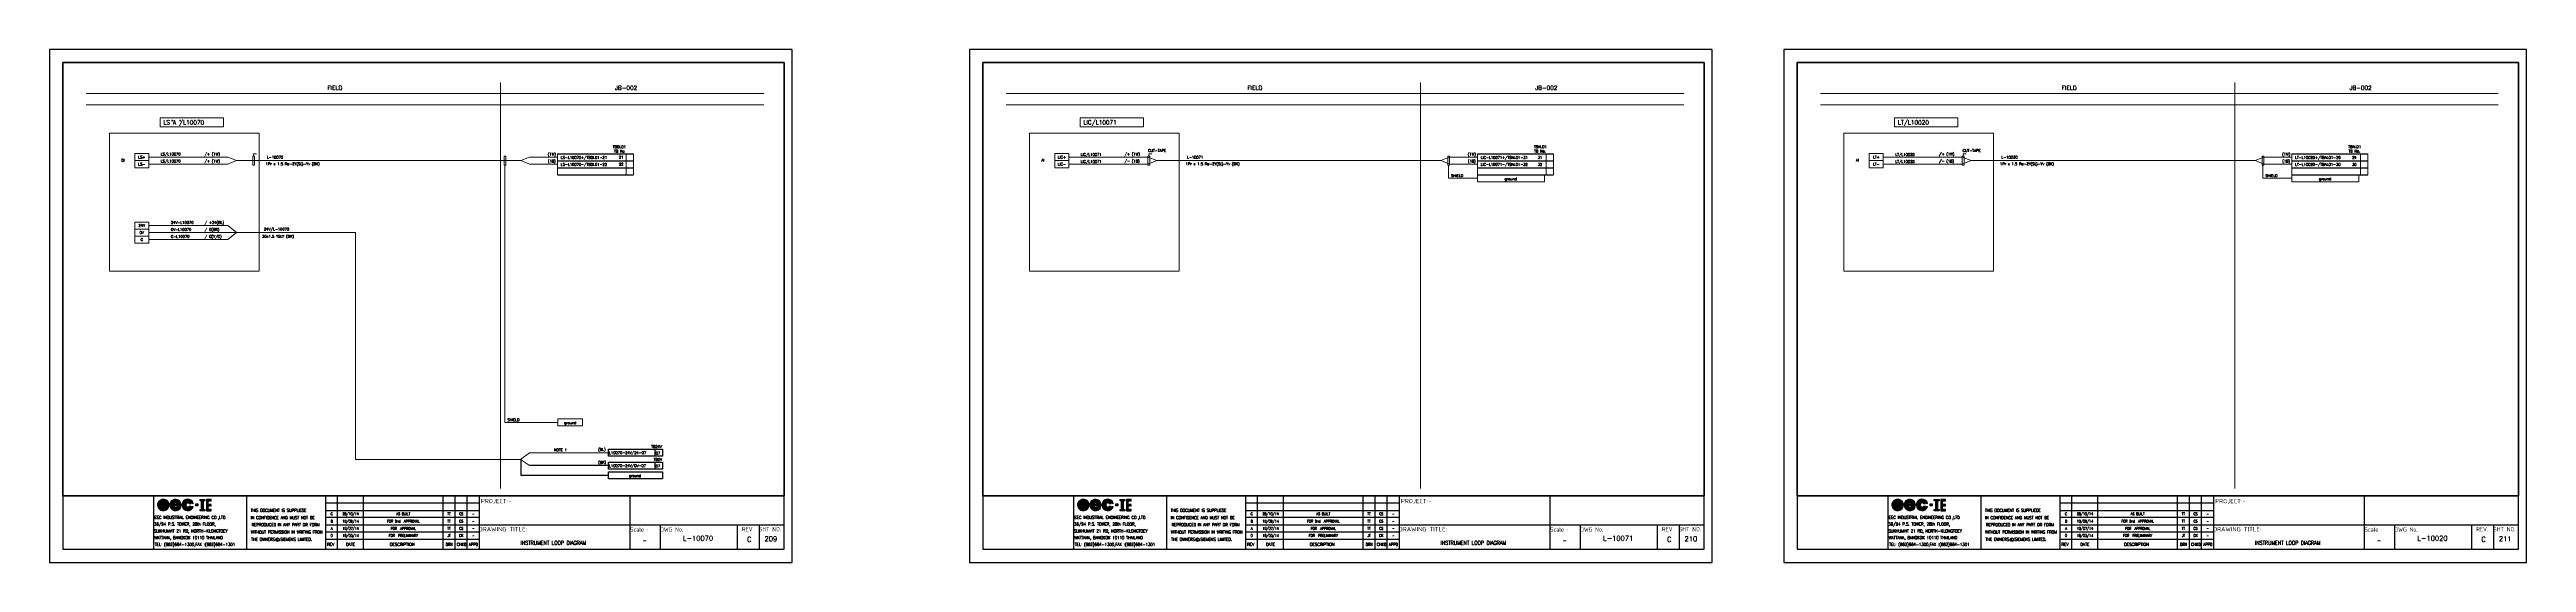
# Model space of a CAD drawing. Header units: millimetres. Extents: x -14942 to 24072, y -50285 to 2207.
# Drawn here: x 5284 to 6695, y -3574 to -3281 of the extents above; entities that cross this region are included whole.
import ezdxf
from ezdxf.enums import TextEntityAlignment as Align

# ---------------------------------------------------------------- set-up
doc = ezdxf.new("R2010")
doc.units = ezdxf.units.MM
doc.header["$MEASUREMENT"] = 0
doc.layers.get('0').update_dxf_attribs({"linetype": 'CONTINUOUS'})
for name, color, linetype in [('52049_PAPER A4$0$Frame_A1', 253, 'CONTINUOUS'), ('BORDER', 3, 'CONTINUOUS'), ('INSTRU', 4, 'CONTINUOUS'), ('INSTRUMENT', 1, 'CONTINUOUS'), ('LINE', 3, 'CONTINUOUS'), ('TEXT', 2, 'CONTINUOUS')]:
    doc.layers.add(name, color=color, linetype=linetype)
doc.styles.add('52049_PAPER A4$0$ISO Proportional', font='isocp.shx')
doc.styles.add('52049_PAPER A4$0$ROMANS', font='isocp.shx')
doc.styles.add('52049_PAPER A4$0$Romans-title', font='romans.shx')
doc.styles.add('ROMANS', font='romans')

# ---------------------------------------------------------------- blocks, each defined once
blk = doc.blocks.new('52049_PAPER A4$0$eec-ie')
at = {"layer": '52049_PAPER A4$0$Frame_A1', "color": 0, "lineweight": -3}
for p, q in [((0, 0), (0.87, 0.87)), ((0, -0.08), (0.3, 0.22)), ((0, -0.16), (0.26, 0.1)), ((0, -0.23), (0.24, 0)), ((0.01, 0.09), (0.78, 0.86)), ((0.04, 0.2), (0.68, 0.83)), ((0.09, 0.32), (0.55, 0.78)), ((0.26, 0.57), (0.3, 0.62)), ((0.34, -0.12), (1, 0.53)), ((0.35, -0.04), (0.92, 0.53)), ((0.35, -0.19), (1.07, 0.52)), ((0.36, 0.05), (0.82, 0.51)), ((0.37, -0.26), (0.66, 0.04)), ((0.39, -0.32), (0.74, 0.04)), ((0.4, 0.17), (0.7, 0.47)), ((0.41, -0.37), (0.82, 0.04)), ((1.69, 0.04), (0.64, 0.04)), ((0.65, 0.57), (0.96, 0.88)), ((0.68, -0.17), (0.9, 0.04)), ((0.76, -0.17), (0.98, 0.04)), ((0.77, 0.62), (1.03, 0.88)), ((0.84, -0.17), (1.05, 0.04)), ((0.87, 0.64), (1.1, 0.87)), ((0.87, 0.25), (1.13, 0.51)), ((0.92, -0.17), (1.13, 0.04)), ((0.95, 0.64), (1.17, 0.86)), ((0.96, 0.26), (1.19, 0.49)), ((1, -0.17), (1.21, 0.04)), ((1.03, 0.64), (1.23, 0.84)), ((1.03, 0.25), (1.24, 0.46)), ((1.07, -0.17), (1.29, 0.04)), ((1.09, 0.24), (1.29, 0.44)), ((1.1, 0.63), (1.29, 0.82)), ((1.15, 0.21), (1.34, 0.4)), ((1.15, -0.17), (1.37, 0.04)), ((1.16, 0.62), (1.35, 0.8)), ((1.19, 0.18), (1.38, 0.37)), ((1.22, 0.6), (1.4, 0.78)), ((1.22, 0.15), (1.54, 0.15)), ((1.23, -0.17), (1.44, 0.04)), ((1.25, 0.15), (1.42, 0.33)), ((1.28, 0.57), (1.45, 0.75)), ((1.31, -0.17), (1.52, 0.04)), ((1.32, 0.15), (1.46, 0.29)), ((1.33, 0.55), (1.5, 0.72)), ((1.38, 0.52), (1.54, 0.69)), ((1.39, -0.17), (1.6, 0.04)), ((1.4, 0.15), (1.49, 0.24)), ((1.42, 0.49), (1.59, 0.65)), ((1.46, 0.45), (1.63, 0.62)), ((1.46, -0.17), (1.68, 0.04)), ((1.48, 0.15), (1.52, 0.19)), ((1.5, 0.41), (1.67, 0.58)), ((1.54, 0.37), (1.71, 0.54)), ((1.54, -0.17), (1.9, 0.18)), ((1.57, 0.33), (1.74, 0.49)), ((1.6, 0.28), (1.77, 0.45)), ((1.62, -0.17), (1.91, 0.12)), ((1.63, 0.23), (1.8, 0.4)), ((1.65, 0.17), (1.83, 0.35)), ((1.67, 0.11), (1.86, 0.3)), ((1.69, 0.05), (1.88, 0.24)), ((1.7, -0.17), (1.93, 0.06)), ((2.09, -0.09), (2.37, 0.19)), ((2.1, -0.01), (2.51, 0.41)), ((2.1, -0.17), (2.34, 0.08)), ((2.11, 0.08), (2.88, 0.86)), ((2.13, 0.18), (2.78, 0.83)), ((2.18, 0.31), (2.65, 0.78)), ((2.31, 0.52), (2.45, 0.65)), ((2.44, -0.05), (3.02, 0.52)), ((2.44, -0.13), (3.1, 0.52)), ((2.45, -0.2), (2.78, 0.13)), ((2.46, 0.04), (2.93, 0.51)), ((2.46, -0.26), (2.76, 0.04)), ((2.48, -0.32), (2.84, 0.04)), ((2.49, 0.15), (2.81, 0.47)), ((2.56, 0.45), (2.97, 0.87)), ((2.72, -0.17), (2.92, 0.04)), ((2.73, 0.04), (3.79, 0.04)), ((2.77, 0.59), (3.06, 0.87)), ((2.79, -0.17), (3, 0.04)), ((2.84, 0.19), (3.17, 0.51)), ((2.87, -0.17), (3.08, 0.04)), ((2.89, 0.63), (3.13, 0.87)), ((2.95, -0.17), (3.15, 0.04)), ((2.98, 0.64), (3.2, 0.86)), ((2.98, 0.26), (3.23, 0.5)), ((3.03, -0.17), (3.23, 0.04)), ((3.06, 0.65), (3.27, 0.85)), ((3.07, 0.26), (3.29, 0.48)), ((3.11, -0.17), (3.31, 0.04)), ((3.14, 0.64), (3.33, 0.83)), ((3.14, 0.25), (3.34, 0.46)), ((3.18, -0.17), (3.39, 0.04)), ((3.2, 0.24), (3.39, 0.43)), ((3.21, 0.63), (3.39, 0.81)), ((3.25, 0.21), (3.44, 0.4)), ((3.26, -0.17), (3.47, 0.04)), ((3.27, 0.62), (3.44, 0.79)), ((3.29, 0.18), (3.48, 0.36)), ((3.62, 0.16), (3.31, 0.16)), ((3.33, 0.6), (3.5, 0.77)), ((3.34, -0.17), (3.54, 0.04)), ((3.36, 0.16), (3.52, 0.32)), ((3.38, 0.57), (3.55, 0.74)), ((3.42, -0.17), (3.62, 0.04)), ((3.43, 0.55), (3.59, 0.71)), ((3.43, 0.16), (3.55, 0.28)), ((3.48, 0.52), (3.64, 0.68)), ((3.5, -0.17), (3.7, 0.04)), ((3.51, 0.16), (3.58, 0.23)), ((3.52, 0.48), (3.68, 0.64)), ((3.57, 0.45), (3.72, 0.61)), ((3.57, -0.17), (3.78, 0.04)), ((3.59, 0.16), (3.61, 0.18)), ((3.6, 0.41), (3.76, 0.57)), ((3.64, 0.37), (3.8, 0.53)), ((3.65, -0.17), (3.99, 0.17)), ((3.67, 0.32), (3.83, 0.48)), ((3.7, 0.27), (3.87, 0.44)), ((3.73, 0.22), (3.9, 0.39)), ((3.73, -0.17), (4, 0.11)), ((3.75, 0.17), (3.92, 0.34)), ((3.77, 0.11), (3.95, 0.28)), ((3.79, 0.05), (3.97, 0.23)), ((3.81, -0.17), (4.02, 0.04)), ((4.18, -0.03), (4.57, 0.36)), ((4.18, -0.11), (4.47, 0.18)), ((4.18, -0.18), (4.43, 0.07)), ((4.19, 0.06), (5, 0.86)), ((4.21, 0.16), (4.9, 0.84)), ((4.25, 0.28), (4.78, 0.8)), ((4.34, 0.45), (4.61, 0.71)), ((4.53, -0.15), (5.2, 0.53)), ((4.53, -0.07), (5.13, 0.53)), ((4.54, 0.02), (5.04, 0.52)), ((4.54, -0.22), (4.86, 0.1)), ((4.57, 0.12), (4.93, 0.49)), ((4.69, 0.48), (5.08, 0.87)), ((4.69, 0.32), (4.73, 0.37)), ((4.88, 0.59), (5.16, 0.88)), ((4.96, 0.2), (5.27, 0.52)), ((4.99, 0.63), (5.24, 0.87)), ((5.08, 0.64), (5.31, 0.86)), ((5.09, 0.25), (5.33, 0.5)), ((5.16, 0.64), (5.37, 0.85)), ((5.17, 0.26), (5.39, 0.48)), ((5.24, 0.64), (5.43, 0.83)), ((5.24, 0.25), (5.44, 0.46)), ((5.3, 0.63), (5.49, 0.82)), ((5.3, 0.23), (5.49, 0.43)), ((5.35, 0.2), (5.54, 0.39)), ((5.37, 0.61), (5.55, 0.79)), ((5.39, 0.17), (5.58, 0.36)), ((5.4, 0.15), (5.72, 0.15)), ((5.42, 0.59), (5.6, 0.77)), ((5.46, 0.15), (5.62, 0.32)), ((5.48, 0.57), (5.65, 0.74)), ((5.53, 0.54), (5.7, 0.71)), ((5.53, 0.15), (5.65, 0.27)), ((5.58, 0.51), (5.74, 0.68)), ((5.61, 0.15), (5.68, 0.23)), ((5.62, 0.47), (5.79, 0.64)), ((5.66, 0.44), (5.83, 0.6)), ((5.69, 0.15), (5.71, 0.18)), ((5.7, 0.4), (5.87, 0.56)), ((5.73, 0.36), (5.9, 0.52)), ((5.77, 0.31), (5.94, 0.48)), ((5.8, 0.26), (5.97, 0.43)), ((5.82, 0.21), (6, 0.38)), ((5.85, 0.15), (6.02, 0.33)), ((6.09, 0.15), (5.85, 0.15)), ((5.92, 0.15), (6.05, 0.28)), ((6, 0.15), (6.07, 0.22)), ((6.08, 0.15), (6.09, 0.16)), ((6.9, 0.04), (6.46, 0.04)), ((6.46, 0.04), (6.46, -0.18)), ((6.46, -0.01), (6.51, 0.04)), ((6.46, -0.09), (6.59, 0.04)), ((6.46, -0.17), (6.66, 0.04)), ((6.52, -0.18), (6.74, 0.04)), ((6.6, -0.18), (6.82, 0.04)), ((6.68, -0.18), (6.9, 0.04)), ((6.9, -0.18), (6.9, 0.04)), ((7.23, 0.68), (7.41, 0.86)), ((7.27, 0.64), (7.49, 0.86)), ((7.35, 0.64), (7.57, 0.86)), ((7.43, 0.64), (7.65, 0.86)), ((7.5, 0.64), (7.72, 0.86)), ((7.51, 0.57), (7.8, 0.86)), ((7.51, 0.49), (7.88, 0.86)), ((7.51, 0.41), (7.96, 0.86)), ((7.51, 0.34), (7.78, 0.61)), ((7.51, 0.26), (7.78, 0.53)), ((7.51, 0.18), (7.78, 0.45)), ((7.51, 0.1), (7.78, 0.38)), ((7.51, 0.02), (7.78, 0.3)), ((7.51, -0.05), (7.78, 0.22)), ((7.51, -0.13), (7.78, 0.14)), ((7.51, -0.21), (7.78, 0.07)), ((7.82, 0.64), (8.04, 0.86)), ((7.89, 0.64), (8.06, 0.81)), ((7.97, 0.64), (8.06, 0.73)), ((8.05, 0.64), (8.06, 0.65)), ((8.33, 0.46), (8.74, 0.86)), ((8.33, 0.54), (8.66, 0.86)), ((8.33, 0.38), (8.82, 0.86)), ((8.33, 0.69), (8.5, 0.86)), ((8.33, 0.62), (8.58, 0.86)), ((8.33, 0.3), (8.61, 0.58)), ((8.33, 0.23), (8.61, 0.5)), ((8.33, 0.15), (8.61, 0.42)), ((8.33, 0.07), (8.61, 0.35)), ((8.33, -0.01), (8.61, 0.27)), ((8.33, -0.09), (8.61, 0.19)), ((8.33, -0.16), (8.61, 0.11)), ((8.33, -0.24), (8.61, 0.03)), ((8.33, -0.4), (8.74, 0.01)), ((8.33, -0.32), (8.66, 0.01)), ((8.33, -0.48), (8.82, 0.01)), ((8.67, 0.64), (8.89, 0.86)), ((8.68, -0.21), (8.9, 0.01)), ((8.75, 0.64), (8.97, 0.86)), ((8.75, -0.21), (8.97, 0.01)), ((8.83, 0.64), (9.05, 0.86)), ((8.83, -0.21), (9.05, 0.01)), ((8.91, 0.64), (9.11, 0.84)), ((8.99, 0.64), (9.11, 0.76)), ((9.06, 0.64), (9.11, 0.69)), ((0.02, -0.3), (0.23, -0.08)), ((0.03, -0.36), (0.23, -0.16)), ((0.05, -0.42), (0.24, -0.23)), ((0.07, -0.47), (0.26, -0.29)), ((0.1, -0.53), (0.27, -0.35)), ((0.12, -0.58), (0.3, -0.4)), ((0.15, -0.63), (0.32, -0.46)), ((0.19, -0.67), (0.35, -0.5)), ((0.22, -0.72), (0.39, -0.55)), ((0.26, -0.76), (0.42, -0.59)), ((0.3, -0.8), (0.46, -0.63)), ((0.34, -0.83), (0.5, -0.67)), ((0.38, -0.87), (0.55, -0.7)), ((0.42, -0.9), (0.59, -0.73)), ((0.44, -0.42), (0.64, -0.22)), ((0.47, -0.47), (0.66, -0.27)), ((0.47, -0.93), (0.65, -0.76)), ((0.5, -0.51), (0.69, -0.32)), ((0.52, -0.96), (0.7, -0.78)), ((0.54, -0.55), (0.73, -0.36)), ((0.58, -0.59), (0.78, -0.39)), ((0.58, -0.98), (0.76, -0.8)), ((0.62, -0.17), (1.94, -0.17)), ((0.63, -0.62), (0.83, -0.42)), ((0.63, -1.01), (0.82, -0.82)), ((0.68, -0.65), (0.89, -0.44)), ((0.69, -1.03), (0.89, -0.83)), ((0.73, -0.67), (0.96, -0.45)), ((0.75, -1.04), (0.96, -0.83)), ((0.79, -0.69), (1.04, -0.44)), ((0.82, -1.05), (1.04, -0.83)), ((0.85, -0.71), (1.19, -0.37)), ((0.89, -1.06), (1.14, -0.81)), ((0.92, -0.72), (1.29, -0.34)), ((0.96, -1.07), (1.25, -0.77)), ((1, -0.72), (1.37, -0.34)), ((1.04, -1.06), (1.76, -0.34)), ((1.09, -0.71), (1.45, -0.34)), ((1.13, -1.05), (1.84, -0.34)), ((1.2, -0.67), (1.53, -0.34)), ((1.54, -0.34), (1.22, -0.34)), ((1.23, -1.03), (1.9, -0.36)), ((1.35, -0.99), (1.86, -0.48)), ((1.53, -0.88), (1.76, -0.66)), ((1.65, -0.38), (1.68, -0.34)), ((1.91, -0.34), (1.66, -0.34)), ((1.78, -0.17), (1.94, -0.01)), ((1.85, -0.17), (1.94, -0.09)), ((1.93, -0.17), (1.94, -0.17)), ((2.1, -0.24), (2.32, -0.02)), ((2.11, -0.3), (2.32, -0.1)), ((2.13, -0.36), (2.32, -0.17)), ((2.15, -0.42), (2.33, -0.24)), ((2.17, -0.48), (2.35, -0.3)), ((2.2, -0.53), (2.37, -0.36)), ((2.22, -0.58), (2.39, -0.42)), ((2.25, -0.63), (2.42, -0.47)), ((2.29, -0.68), (2.45, -0.51)), ((2.32, -0.72), (2.48, -0.56)), ((2.36, -0.76), (2.52, -0.6)), ((2.4, -0.8), (2.56, -0.64)), ((2.44, -0.84), (2.6, -0.68)), ((2.48, -0.87), (2.64, -0.71)), ((2.51, -0.38), (2.71, -0.17)), ((2.53, -0.9), (2.69, -0.74)), ((2.54, -0.43), (2.73, -0.23)), ((2.57, -0.47), (2.76, -0.28)), ((2.58, -0.93), (2.74, -0.77)), ((2.6, -0.51), (2.79, -0.33)), ((2.63, -0.96), (2.8, -0.79)), ((2.64, -0.55), (2.83, -0.37)), ((2.68, -0.98), (2.86, -0.81)), ((2.69, -0.59), (2.87, -0.4)), ((4.02, -0.17), (2.71, -0.17)), ((2.73, -0.62), (2.93, -0.43)), ((2.74, -1.01), (2.92, -0.82)), ((2.78, -0.65), (2.99, -0.44)), ((2.8, -1.02), (2.99, -0.83)), ((2.84, -0.67), (3.06, -0.45)), ((2.86, -1.04), (3.06, -0.84)), ((2.9, -0.69), (3.14, -0.44)), ((2.92, -1.05), (3.14, -0.83)), ((2.96, -0.7), (3.32, -0.35)), ((2.99, -1.06), (3.24, -0.81)), ((3.03, -0.71), (3.39, -0.35)), ((3.07, -1.06), (3.36, -0.77)), ((3.11, -0.71), (3.47, -0.35)), ((3.15, -1.06), (3.86, -0.35)), ((3.2, -0.7), (3.55, -0.35)), ((3.24, -1.04), (3.94, -0.35)), ((3.31, -0.35), (3.62, -0.35)), ((3.32, -0.65), (3.62, -0.36)), ((3.35, -1.02), (3.98, -0.38)), ((3.48, -0.97), (3.93, -0.51)), ((3.74, -0.39), (3.78, -0.35)), ((3.76, -0.35), (3.99, -0.35)), ((3.89, -0.17), (4.02, -0.03)), ((3.96, -0.17), (4.03, -0.11)), ((4.19, -0.25), (4.42, -0.03)), ((4.21, -0.32), (4.41, -0.11)), ((4.22, -0.38), (4.42, -0.18)), ((4.24, -0.44), (4.43, -0.25)), ((4.26, -0.49), (4.45, -0.31)), ((4.29, -0.54), (4.47, -0.37)), ((4.32, -0.59), (4.49, -0.42)), ((4.35, -0.64), (4.52, -0.47)), ((4.38, -0.69), (4.55, -0.52)), ((4.42, -0.73), (4.58, -0.56)), ((4.45, -0.77), (4.62, -0.6)), ((4.49, -0.81), (4.66, -0.64)), ((4.53, -0.84), (4.7, -0.68)), ((4.56, -0.28), (4.8, -0.03)), ((4.58, -0.33), (4.8, -0.11)), ((4.58, -0.88), (4.75, -0.71)), ((4.6, -0.39), (4.81, -0.18)), ((4.62, -0.91), (4.8, -0.74)), ((4.63, -0.44), (4.83, -0.24)), ((4.66, -0.48), (4.86, -0.29)), ((4.67, -0.94), (4.85, -0.77)), ((4.7, -0.52), (4.89, -0.33)), ((4.72, -0.97), (4.9, -0.79)), ((4.74, -0.56), (4.93, -0.37)), ((4.78, -0.6), (4.98, -0.4)), ((4.78, -0.99), (4.96, -0.81)), ((4.83, -0.63), (5.03, -0.43)), ((4.83, -1.01), (5.03, -0.82)), ((4.88, -0.66), (5.09, -0.44)), ((4.89, -1.03), (5.1, -0.83)), ((4.93, -0.68), (5.17, -0.45)), ((4.96, -1.05), (5.17, -0.83)), ((4.99, -0.7), (5.26, -0.43)), ((5.02, -1.06), (5.26, -0.82)), ((5.06, -0.71), (5.43, -0.34)), ((5.09, -1.06), (5.36, -0.8)), ((5.13, -0.72), (5.5, -0.34)), ((5.17, -1.07), (5.49, -0.75)), ((5.21, -0.71), (5.58, -0.34)), ((5.25, -1.06), (5.97, -0.34)), ((5.3, -0.7), (5.66, -0.34)), ((5.35, -1.05), (6.05, -0.34)), ((5.72, -0.34), (5.4, -0.34)), ((5.43, -0.65), (5.71, -0.37)), ((5.45, -1.02), (6.07, -0.4)), ((5.58, -0.96), (6.02, -0.53)), ((5.81, -0.43), (5.89, -0.34)), ((5.85, -0.34), (6.09, -0.34)), ((6.46, -0.18), (6.9, -0.18)), ((6.75, -0.18), (6.9, -0.04)), ((6.83, -0.18), (6.9, -0.12)), ((7.23, -0.95), (7.34, -0.84)), ((7.23, -0.88), (7.26, -0.84)), ((7.23, -1.03), (7.42, -0.84)), ((7.28, -1.07), (7.5, -0.84)), ((7.35, -1.07), (7.78, -0.64)), ((7.43, -1.07), (7.78, -0.71)), ((7.51, -0.29), (7.78, -0.01)), ((7.51, -0.37), (7.78, -0.09)), ((7.51, -0.44), (7.78, -0.17)), ((7.51, -0.52), (7.78, -0.25)), ((7.51, -0.6), (7.78, -0.32)), ((7.51, -0.68), (7.78, -0.4)), ((7.51, -0.76), (7.78, -0.48)), ((7.51, -0.83), (7.78, -0.56)), ((7.51, -1.07), (7.78, -0.79)), ((7.59, -1.07), (7.81, -0.84)), ((7.67, -1.07), (7.89, -0.84)), ((7.74, -1.07), (7.96, -0.84)), ((7.82, -1.07), (8.04, -0.84)), ((7.9, -1.07), (8.06, -0.91)), ((7.98, -1.07), (8.06, -0.98)), ((8.06, -1.07), (8.06, -1.06)), ((8.33, -0.55), (8.61, -0.28)), ((8.33, -0.63), (8.61, -0.36)), ((8.33, -0.71), (8.61, -0.43)), ((8.33, -0.79), (8.61, -0.51)), ((8.33, -0.86), (8.61, -0.59)), ((8.33, -0.94), (8.61, -0.67)), ((8.33, -1.02), (8.61, -0.75)), ((8.37, -1.07), (8.61, -0.82)), ((8.45, -1.07), (8.67, -0.84)), ((8.52, -1.07), (8.74, -0.84)), ((8.6, -1.07), (8.82, -0.84)), ((8.68, -1.07), (8.9, -0.84)), ((8.76, -1.07), (8.98, -0.84)), ((8.84, -1.07), (9.06, -0.84)), ((8.91, -0.21), (9.11, -0.02)), ((8.91, -1.07), (9.11, -0.87)), ((8.99, -0.21), (9.11, -0.09)), ((8.99, -1.07), (9.11, -0.95)), ((9.07, -0.21), (9.11, -0.17)), ((9.07, -1.07), (9.11, -1.03))]:
    blk.add_line(p, q, dxfattribs=at)
for points in [[(7.23, 0.86), (8.06, 0.86), (8.06, 0.64), (7.78, 0.64), (7.78, -0.84), (8.06, -0.84), (8.06, -1.07), (7.23, -1.07), (7.23, -0.84), (7.51, -0.84), (7.51, 0.64), (7.23, 0.64)], [(8.61, 0.01), (8.61, 0.64), (9.11, 0.64), (9.11, 0.86), (8.33, 0.86), (8.33, -1.07), (9.11, -1.07), (9.11, -0.84), (8.61, -0.84), (8.61, -0.21), (9.11, -0.21), (9.11, 0.01)]]:
    blk.add_lwpolyline(points, close=True, dxfattribs=at)
for centre, radius, start, end in [((0.97, -0.09), 0.972, 355.3439, 345.1466), ((0.97, -0.09), 0.737, 10.5243, 340.256), ((0.97, -0.09), 0.623, 23.5697, 336.4303), ((0.97, -0.09), 0.354, 44.7876, 157.6107), ((3.06, -0.09), 0.967, 355.6074, 344.7747), ((3.06, -0.09), 0.742, 10.0766, 339.9937), ((3.06, -0.09), 0.618, 24.2545, 335.7455), ((3.06, -0.09), 0.358, 45.1096, 158.7579), ((5.15, -0.09), 0.972, 14.8534, 345.1466), ((5.15, -0.09), 0.737, 19.744, 340.256), ((5.15, -0.09), 0.623, 23.5697, 336.4303), ((5.15, -0.09), 0.354, 44.7876, 315.2124), ((0.97, -0.09), 0.354, 192.8901, 315.2124), ((3.06, -0.09), 0.358, 191.9242, 314.8904)]:
    blk.add_arc(centre, radius, start, end, dxfattribs=at)
blk = doc.blocks.new('52049_PAPER A4$0$eec logo')
at = {"color": 7, "xscale": 2.786697286423482, "yscale": 2.786697286423482, "zscale": 2.786697286423482}
blk.add_blockref('52049_PAPER A4$0$eec-ie', (50, 25.9), dxfattribs=at)
blk = doc.blocks.new('A$C089E5181')
at = {"color": 3}
for p, q in [((-415.5, 38), (-4.5, 38)), ((-363.9, 38), (-363.9, 7.5)), ((-310.8, 38), (-310.8, 7.5)), ((-265.7, 7.5), (-265.7, 38)), ((-258.9, 7.5), (-258.9, 38)), ((-244.1, 7.5), (-244.1, 38)), ((-198.8, 7.5), (-198.8, 38)), ((-191.9, 7.5), (-191.9, 38)), ((-185.1, 7.5), (-185.1, 38)), ((-178.2, 38), (-178.2, 7.5)), ((-92.4, 38), (-92.4, 7.5)), ((-178.2, 21.5), (-4.5, 21.5)), ((-75.1, 21.5), (-75.1, 7.5)), ((-31.4, 21.5), (-31.4, 7.5)), ((-18.8, 21.5), (-18.8, 7.5)), ((-265.7, 13.2), (-178.2, 13.2))]:
    blk.add_line(p, q, dxfattribs=at)
at = {"color": 1}
for p, q in [((-178.2, 33.9), (-265.7, 33.9)), ((-265.7, 29.7), (-178.2, 29.7)), ((-178.2, 25.6), (-265.7, 25.6)), ((-265.7, 21.5), (-178.2, 21.5)), ((-178.2, 17.3), (-265.7, 17.3))]:
    blk.add_line(p, q, dxfattribs=at)
at = {"color": 7}
for p, q in [((-4.5, 38), (-96.4, 38)), ((-92.4, 38), (-92.4, 19.9))]:
    blk.add_line(p, q, dxfattribs=at)
blk.add_lwpolyline([(0, 0), (0, 292.5), (-423, 292.5), (-423, 0)], close=True, dxfattribs=at)
blk.add_lwpolyline([(-415.5, 285), (-4.5, 285), (-4.5, 38), (-415.5, 38)], close=True)
at = {"color": 3}
blk.add_lwpolyline([(-4.5, 7.5), (-4.5, 285), (-415.5, 285), (-415.5, 7.5)], close=True, dxfattribs=at)
at = {"color": 2}
blk.add_circle((-293.1, 13), 1.05, dxfattribs=at)
at = {"color": 3, "xscale": 1.200000000000001, "yscale": 1.200000000000001, "zscale": 1.200000000000001}
blk.add_blockref('52049_PAPER A4$0$eec logo', (-421.5, 2), dxfattribs=at)
at = {"color": 2, "style": '52049_PAPER A4$0$Romans-title', "width": 0.8}
for s, p in [('THIS DOCUMENT IS SUPPLIEDE', (-292.6, 29.7)), ('IN CONFIDENCE AND MUST NOT BE', (-290.2, 25.5)), (' WITHOUT PERMISSION IN WRITING FROM ', (-287.9, 17.3)), (' REPRODUCED IN ANY PART OR FORM', (-289.1, 21.5)), ('THE OWNERS   SIEMENS LIMITED. ', (-290.3, 13.2))]:
    blk.add_text(s, height=1.75, dxfattribs=at).set_placement(p, align=Align.MIDDLE)
at = {"color": 2}
for s, height, style, width, p in [('C', 1.5, '52049_PAPER A4$0$Romans-title', 0.8, (-262.3, 27.7)), ('28/10/14', 1.5, '52049_PAPER A4$0$Romans-title', 0.8, (-251.5, 27.7)), ('AS BUILT', 1.5, '52049_PAPER A4$0$Romans-title', 0.8, (-221.5, 27.7)), ('TT', 1.5, '52049_PAPER A4$0$Romans-title', 0.8, (-195.4, 27.7)), ('CS', 1.5, '52049_PAPER A4$0$Romans-title', 0.8, (-188.5, 27.7)), ('A', 1.5, '52049_PAPER A4$0$Romans-title', 0.8, (-262.3, 19.4)), ('0', 1.5, '52049_PAPER A4$0$Romans-title', 0.8, (-262.3, 15.3)), ('B', 1.5, '52049_PAPER A4$0$Romans-title', 0.8, (-262.3, 23.5)), ('10/09/14', 1.5, '52049_PAPER A4$0$Romans-title', 0.8, (-251.5, 23.5)), ('10/07/14', 1.5, '52049_PAPER A4$0$Romans-title', 0.8, (-251.5, 19.4)), ('18/03/14', 1.5, '52049_PAPER A4$0$Romans-title', 0.8, (-251.5, 15.3)), ('FOR 2nd  APPROVAL', 1.5, '52049_PAPER A4$0$Romans-title', 0.8, (-221.5, 23.5)), ('FOR  PRELIMINARY', 1.5, '52049_PAPER A4$0$Romans-title', 0.8, (-221.5, 15.3)), ('FOR  APPROVAL', 1.5, '52049_PAPER A4$0$Romans-title', 0.8, (-221.5, 19.4)), ('TT', 1.5, '52049_PAPER A4$0$Romans-title', 0.8, (-195.4, 23.5)), ('TT', 1.5, '52049_PAPER A4$0$Romans-title', 0.8, (-195.4, 19.4)), ('JT', 1.5, '52049_PAPER A4$0$Romans-title', 0.8, (-195.4, 15.3)), ('CS', 1.5, '52049_PAPER A4$0$Romans-title', 0.8, (-188.5, 23.5)), ('CS', 1.5, '52049_PAPER A4$0$Romans-title', 0.8, (-188.5, 19.4)), ('CK', 1.5, '52049_PAPER A4$0$Romans-title', 0.8, (-188.5, 15.3)), ('-', 1.5, '52049_PAPER A4$0$Romans-title', 0.8, (-181.6, 27.7)), ('-', 1.5, '52049_PAPER A4$0$Romans-title', 0.8, (-181.6, 23.5)), ('-', 1.5, '52049_PAPER A4$0$Romans-title', 0.8, (-181.6, 19.4)), ('-', 1.5, '52049_PAPER A4$0$Romans-title', 0.8, (-181.6, 15.3)), ('Scale :', 2.48, '52049_PAPER A4$0$ROMANS', 0.9, (-87.1, 18.8)), ('DWG No.', 2.48, '52049_PAPER A4$0$ROMANS', 0.9, (-68.6, 18.8)), ('REV.', 2.48, '52049_PAPER A4$0$ROMANS', 0.9, (-25.2, 19)), ('C', 3, '52049_PAPER A4$0$Romans-title', 0.8, (-24.4, 13.2)), ('SHT NO.', 2.48, '52049_PAPER A4$0$ROMANS', 0.9, (-12.6, 19)), ('-', 2.25, '52049_PAPER A4$0$Romans-title', 0.8, (-84, 12.5))]:
    blk.add_text(s, height=height, dxfattribs=dict(at, style=style, width=width)).set_placement(p, align=Align.MIDDLE_CENTER)
at = {"color": 2, "style": '52049_PAPER A4$0$ISO Proportional'}
for s, height, p in [('PROJECT:-', 2.48, (-168.6, 35)), ('DRAWING TITLE:', 2.482, (-164.8, 19))]:
    blk.add_text(s, height=height, dxfattribs=at).set_placement(p, align=Align.MIDDLE_CENTER)
at = {"color": 2, "style": '52049_PAPER A4$0$Romans-title'}
for s, height, width, p in [('36/94 P.S. TOWER, 28th FLOOR,', 1.75, 0.9, (-363.5, 21, -1.8)), ('SUKHUMVIT 21 RD, NORTH-KLONGTOEY', 1.75, 0.9, (-363.5, 17.1, -1.8)), ('WATTANA, BANGKOK 10110 THAILAND ', 1.75, 0.9, (-363.3, 13.3, -1.8)), ('EEC INDUSTRIAL ENGINEERING CO.,LTD', 1.75, 0.9, (-363.3, 24.8)), ('TEL: (662)664-1300,FAX :(662)664-1301', 1.75, 0.9, (-363.1, 9.4, -1.8)), ('DRN', 1.65, 0.8, (-197.4, 9.5)), ('CHKD', 1.65, 0.8, (-191, 9.5)), ('APPD', 1.65, 0.8, (-184.1, 9.5))]:
    blk.add_text(s, height=height, dxfattribs=dict(at, width=width)).set_placement(p)
blk.add_text('C', height=1.19, dxfattribs=at).set_placement((-293.1, 13), align=Align.MIDDLE)
for s, height, p in [('REV', 1.65, (-264.9, 9.5)), ('DATE', 1.65, (-254.2, 9.5)), ('DESCRIPTION', 1.655, (-229.2, 9.5))]:
    blk.add_text(s, height=height, dxfattribs=at).set_placement(p)
at = {"layer": 'TEXT', "style": 'ROMANS', "width": 0.8}
blk.add_text('INSTRUMENT LOOP DIAGRAM ', height=2.25, dxfattribs=at).set_placement((-135.3, 11.2), align=Align.MIDDLE_CENTER)
blk = doc.blocks.new('Box')
at = {"layer": 'INSTRU', "color": 7, "lineweight": 13}
for p, q in [((660.5, -1853.3), (660.5, -1865.3)), ((699.6, -1853.3), (699.6, -1865.3)), ((703.7, -1853.3), (703.7, -1865.3))]:
    blk.add_line(p, q, dxfattribs=at)
at = {"layer": 'INSTRUMENT', "color": 7}
for p, q in [((660.5, -1853.3), (703.7, -1853.3)), ((660.5, -1857.3), (703.7, -1857.3)), ((660.5, -1861.3), (703.7, -1861.3)), ((660.5, -1865.3), (703.7, -1865.3))]:
    blk.add_line(p, q, dxfattribs=at)
blk = doc.blocks.new('AA')
at = {"layer": 'INSTRU', "color": 7, "lineweight": 13}
for p, q in [((660.4, -1836.1), (674.5, -1836.1)), ((660.4, -1836.1), (660.4, -1840.1)), ((660.4, -1840.1), (698.6, -1840.1)), ((667.7, -1836.1), (698.6, -1836.1)), ((698.6, -1836.1), (698.6, -1840.1))]:
    blk.add_line(p, q, dxfattribs=at)
at = {"layer": 'TEXT', "color": 7, "lineweight": 13, "style": 'ROMANS'}
blk.add_text('ground', height=1.5, dxfattribs=at).set_placement((675.9, -1839.1))
blk = doc.blocks.new('OO')
at = {"layer": 'INSTRUMENT', "color": 7}
blk.add_line((715.9, -2010.2), (715.9, -2014.2), dxfattribs=at)
blk.add_lwpolyline([(689.6, -2010.2), (720.3, -2010.2), (720.3, -2014.2), (689.6, -2014.2)], close=True, dxfattribs=at)
blk = doc.blocks.new('444')
at = {"layer": 'INSTRUMENT', "color": 7}
blk.add_lwpolyline([(850.7, -1511.7), (881.4, -1511.7), (881.4, -1515.7), (850.7, -1515.7)], close=True, dxfattribs=at)
at = {"layer": 'TEXT', "color": 7, "lineweight": 13, "style": 'ROMANS'}
blk.add_text('ground', height=1.5, dxfattribs=at).set_placement((862.3, -1514.6))

msp = doc.modelspace()

# ---------------------------------------------------------------- linework, layer by layer
at = {"layer": 'BORDER', "color": 7, "lineweight": 13, "ltscale": 2.5}
for p, q in [((5541.3, -3300.3), (5541.3, -3531.8)), ((6065.4, -3300.3), (6065.4, -3531.8)), ((6529.3, -3300.3), (6529.3, -3531.8))]:
    msp.add_line(p, q, dxfattribs=at)
at = {"layer": 'BORDER', "color": 7, "lineweight": 13}
for p, q in [((5305.2, -3306.6), (5691.3, -3306.6)), ((5305.2, -3312.9), (5691.3, -3312.9)), ((5829.3, -3306.6), (6215.4, -3306.6)), ((5829.3, -3312.9), (6215.4, -3312.9)), ((6293.3, -3306.6), (6679.3, -3306.6)), ((6293.3, -3312.9), (6679.3, -3312.9))]:
    msp.add_line(p, q, dxfattribs=at)
at = {"layer": 'INSTRU', "color": 7, "lineweight": 13}
for p, q in [((5332.9, -3340.8), (5340.9, -3340.8)), ((5332.9, -3340.8), (5332.9, -3344.8)), ((5340.9, -3340.8), (5340.9, -3344.8)), ((5857, -3340.8), (5865, -3340.8)), ((5857, -3340.8), (5857, -3344.8)), ((5865, -3340.8), (5865, -3344.8)), ((6321, -3340.8), (6329, -3340.8)), ((6321, -3340.8), (6321, -3344.8)), ((6329, -3340.8), (6329, -3344.8)), ((5332.9, -3344.8), (5340.9, -3344.8)), ((5332.9, -3344.8), (5332.9, -3348.8)), ((5332.9, -3348.8), (5340.9, -3348.8)), ((5332.9, -3348.8), (5340.9, -3348.8)), ((5340.9, -3344.8), (5340.9, -3348.8)), ((5857, -3344.8), (5865, -3344.8)), ((5857, -3344.8), (5857, -3348.8)), ((5857, -3348.8), (5865, -3348.8)), ((5857, -3348.8), (5865, -3348.8)), ((5865, -3344.8), (5865, -3348.8)), ((6321, -3344.8), (6329, -3344.8)), ((6321, -3344.8), (6321, -3348.8)), ((6321, -3348.8), (6329, -3348.8)), ((6321, -3348.8), (6329, -3348.8)), ((6329, -3344.8), (6329, -3348.8)), ((5332.9, -3379.8), (5340.9, -3379.8)), ((5332.9, -3379.8), (5340.9, -3379.8)), ((5332.9, -3379.8), (5340.9, -3379.8)), ((5332.9, -3379.8), (5332.9, -3383.8)), ((5332.9, -3383.8), (5332.9, -3387.8)), ((5332.9, -3383.8), (5340.9, -3383.8)), ((5340.9, -3379.8), (5340.9, -3383.8)), ((5340.9, -3383.8), (5340.9, -3387.8)), ((5332.9, -3387.8), (5340.9, -3387.8)), ((5332.9, -3387.8), (5332.9, -3391.8)), ((5332.9, -3387.8), (5340.9, -3387.8)), ((5332.9, -3391.8), (5340.9, -3391.8)), ((5340.9, -3387.8), (5340.9, -3391.8)), ((5574, -3492), (5588, -3492)), ((5574, -3492), (5574, -3496)), ((5574, -3496), (5588, -3496)), ((5588, -3492), (5588, -3496))]:
    msp.add_line(p, q, dxfattribs=at)
at = {"layer": 'INSTRUMENT', "color": 7}
for p, q in [((5552.8, -3515.1), (5552.8, -3524.3)), ((5602.8, -3524.3), (5552.8, -3524.3)), ((5602.8, -3518.7), (5557.8, -3518.7))]:
    msp.add_line(p, q, dxfattribs=at)
at = {"layer": 'LINE', "color": 7, "lineweight": 13, "ltscale": 8}
for p, q in [((5318.5, -3407.9), (5318.5, -3329.2)), ((5403.7, -3329.2), (5318.5, -3329.2)), ((5403.7, -3407.9), (5403.7, -3329.2)), ((5842.6, -3407.9), (5842.6, -3329.2)), ((5927.8, -3329.2), (5842.6, -3329.2)), ((5927.8, -3407.9), (5927.8, -3329.2)), ((6306.5, -3407.9), (6306.5, -3329.2)), ((6391.8, -3329.2), (6306.5, -3329.2)), ((6391.8, -3407.9), (6391.8, -3329.2)), ((5403.7, -3407.9), (5318.5, -3407.9)), ((5927.8, -3407.9), (5842.6, -3407.9)), ((6391.8, -3407.9), (6306.5, -3407.9))]:
    msp.add_line(p, q, dxfattribs=at)
at = {"layer": 'LINE', "color": 7, "lineweight": 13}
for p, q in [((5347.4, -3320.4), (5383.4, -3320.4)), ((5347.4, -3320.4), (5347.4, -3325.6)), ((5347.4, -3325.6), (5383.4, -3325.6)), ((5383.4, -3320.4), (5383.4, -3325.6)), ((5871.5, -3320.4), (5907.5, -3320.4)), ((5871.5, -3320.4), (5871.5, -3325.6)), ((5871.5, -3325.6), (5907.5, -3325.6)), ((5907.5, -3320.4), (5907.5, -3325.6)), ((6335.4, -3320.4), (6371.4, -3320.4)), ((6335.4, -3320.4), (6335.4, -3325.6)), ((6335.4, -3325.6), (6371.4, -3325.6)), ((6371.4, -3320.4), (6371.4, -3325.6)), ((5340.9, -3342.8), (5385.9, -3342.8)), ((5390.9, -3344.8), (5385.9, -3342.8)), ((5400.1, -3342.2), (5400.1, -3347.4)), ((5400.1, -3342.2), (5401.1, -3342.2)), ((5400.6, -3340.9), (5402.3, -3340.9)), ((5401.1, -3342.2), (5401.1, -3347.4)), ((5544.3, -3342.2), (5543.3, -3342.2)), ((5543.3, -3342.2), (5543.3, -3347.4)), ((5544.3, -3342.2), (5544.3, -3347.4)), ((5552.8, -3344.8), (5557.8, -3342.8)), ((5573.7, -3342.8), (5557.8, -3342.8)), ((5865, -3342.8), (5910.1, -3342.8)), ((5910.1, -3342.2), (5910.1, -3347.4)), ((5910.1, -3342.2), (5911.1, -3342.2)), ((5915.1, -3344.8), (5910.1, -3342.8)), ((5910.6, -3340.9), (5912.3, -3340.9)), ((5911.1, -3342.2), (5911.1, -3347.4)), ((6076.9, -3344.8), (6081.9, -3342.8)), ((6081.9, -3342.2), (6080.9, -3342.2)), ((6080.9, -3342.2), (6080.9, -3347.4)), ((6081.9, -3342.2), (6081.9, -3347.4)), ((6097.8, -3342.8), (6081.9, -3342.8)), ((6329, -3342.8), (6374, -3342.8)), ((6374, -3342.2), (6374, -3347.4)), ((6374, -3342.2), (6375, -3342.2)), ((6379, -3344.8), (6374, -3342.8)), ((6374.5, -3340.9), (6376.2, -3340.9)), ((6375, -3342.2), (6375, -3347.4)), ((6540.8, -3344.8), (6545.8, -3342.8)), ((6545.8, -3342.2), (6544.8, -3342.2)), ((6544.8, -3342.2), (6544.8, -3347.4)), ((6545.8, -3342.2), (6545.8, -3347.4)), ((6561.8, -3342.8), (6545.8, -3342.8)), ((5340.9, -3346.8), (5385.9, -3346.8)), ((5385.9, -3346.8), (5390.9, -3344.8)), ((5390.9, -3344.8), (5552.8, -3344.8)), ((5400.1, -3347.4), (5401.1, -3347.4)), ((5544.3, -3347.4), (5543.3, -3347.4)), ((5543.8, -3347.4), (5543.8, -3494)), ((5552.8, -3344.8), (5557.8, -3346.8)), ((5573.7, -3346.8), (5557.8, -3346.8)), ((5865, -3346.8), (5910.1, -3346.8)), ((5910.1, -3346.8), (5915.1, -3344.8)), ((5910.1, -3347.4), (5911.1, -3347.4)), ((5915.1, -3344.8), (6076.9, -3344.8)), ((6076.9, -3344.8), (6081.9, -3346.8)), ((6081.9, -3347.4), (6080.9, -3347.4)), ((6081.4, -3347.4), (6081.4, -3354.8)), ((6097.8, -3354.8), (6081.4, -3354.8)), ((6097.8, -3346.8), (6081.9, -3346.8)), ((6329, -3346.8), (6374, -3346.8)), ((6374, -3346.8), (6379, -3344.8)), ((6374, -3347.4), (6375, -3347.4)), ((6379, -3344.8), (6540.8, -3344.8)), ((6540.8, -3344.8), (6545.8, -3346.8)), ((6545.8, -3347.4), (6544.8, -3347.4)), ((6545.3, -3347.4), (6545.3, -3354.8)), ((6561.8, -3354.8), (6545.3, -3354.8)), ((6561.8, -3346.8), (6545.8, -3346.8)), ((5340.9, -3381.8), (5385.9, -3381.8)), ((5340.9, -3385.8), (5385.9, -3385.8)), ((5390.9, -3385.8), (5385.9, -3381.8)), ((5385.9, -3385.8), (5390.9, -3385.8)), ((5385.9, -3389.8), (5390.9, -3385.8)), ((5390.9, -3385.8), (5397.8, -3385.8)), ((5397.8, -3385.8), (5458.6, -3385.8)), ((5458.6, -3385.8), (5458.6, -3515.1)), ((5340.9, -3389.8), (5385.9, -3389.8)), ((5574, -3494), (5543.8, -3494)), ((5552.7, -3515.1), (5557.7, -3511.4)), ((5602.7, -3511.4), (5557.7, -3511.4)), ((5458.6, -3515.1), (5483, -3515.1)), ((5552.8, -3515.1), (5483, -3515.1)), ((5557.8, -3518.7), (5552.7, -3515.1))]:
    msp.add_line(p, q, dxfattribs=at)
at = {"layer": 'TEXT', "color": 7, "lineweight": 13}
for p, q in [((5400.6, -3342.2), (5400.6, -3340.9)), ((5910.6, -3342.2), (5910.6, -3340.9)), ((6374.5, -3342.2), (6374.5, -3340.9))]:
    msp.add_line(p, q, dxfattribs=at)

# ---------------------------------------------------------------- block references
at = {"layer": 'INSTRUMENT', "color": 1}
for name, p in [('Box', (4913.3, -1487.6)), ('Box', (5437.4, -1487.6)), ('Box', (5901.3, -1487.6)), ('AA', (5437.4, -1516.8)), ('AA', (5901.3, -1516.8)), ('OO', (4913.2, -1499.1)), ('OO', (4913.2, -1506.5))]:
    msp.add_blockref(name, p, dxfattribs=at)
at = {"layer": 'INSTRUMENT', "color": 7}
msp.add_blockref('444', (4752.1, -2010.6), dxfattribs=at)
at = {"layer": 'LINE', "color": 7, "lineweight": 13}
for p in [(5707.4, -3573.9), (6231.5, -3573.9), (6695.4, -3573.9)]:
    msp.add_blockref('A$C089E5181', p, dxfattribs=at)

# ---------------------------------------------------------------- texts
at = {"layer": 'TEXT', "color": 7, "lineweight": 13, "style": 'ROMANS'}
for s, height, p in [('FIELD', 2.4, (5442.6, -3304.5)), ('JB-002', 2.4, (5606.5, -3304.5)), ('FIELD', 2.4, (5966.7, -3304.5)), ('JB-002', 2.4, (6130.7, -3304.5)), ('FIELD', 2.4, (6430.6, -3304.5)), ('JB-002', 2.4, (6594.6, -3304.5)), ('LS A /L10070', 2.4, (5349.2, -3324.2)), ('+', 1.21, (5353.6, -3322.5)), ('+', 1.21, (5358.1, -3322.5)), ('LIC/L10071', 2.4, (5873.3, -3324.2)), ('LT/L10020', 2.4, (6337.3, -3324.2)), ('DI', 1.5, (5325.3, -3345.3)), ('LS/L10070', 1.5, (5347.7, -3341.8)), ('LS/L10070', 1.5, (5347.7, -3345.8)), ('/+ (1W)', 1.5, (5372.7, -3341.8)), ('/+ (1W)', 1.5, (5372.7, -3345.8)), ('L-10070', 1.5, (5408.2, -3343.6)), ('(1W)', 1.5, (5568.2, -3341.9)), ('(1B)', 1.5, (5568.3, -3345.8)), ('LS-L10070+/TBDI.01-21', 1.5, (5575.6, -3343.8)), ('TBDI.01 ', 1.5, (5605.2, -3337.7)), ('TB No.', 1.5, (5605.9, -3340.2)), ('21', 1.5, (5608.7, -3343.6)), ('AI', 1.5, (5849.4, -3345.3)), ('LIC/L10071', 1.5, (5871.8, -3342.1)), ('/+ (1W)', 1.5, (5896.8, -3341.8)), ('/- (1B)', 1.5, (5896.8, -3345.8)), ('CUT-TAPE', 1.5, (5910.2, -3339.8)), ('L-10071', 1.5, (5932.4, -3343.6)), ('(1W)', 1.5, (6092.3, -3341.9)), ('(1B)', 1.5, (6092.4, -3345.8)), ('LIC-L10071+/TBAI.01-31', 1.5, (6099.7, -3343.8)), ('TBAI.01', 1.5, (6130, -3337.6)), ('TB No.', 1.5, (6130.1, -3340.1)), ('31', 1.4, (6132.2, -3343.7)), ('AI', 1.5, (6313.4, -3345.3)), ('LT/L10020', 1.5, (6335.8, -3342.1)), ('/+ (1W)', 1.5, (6360.8, -3341.8)), ('/- (1B)', 1.5, (6360.8, -3345.8)), ('CUT-TAPE', 1.5, (6374.2, -3339.8)), ('L-10020', 1.5, (6396.3, -3343.6)), ('(1W)', 1.5, (6556.2, -3341.9)), ('(1B)', 1.5, (6556.3, -3345.8)), ('LT-L10020+/TBAI.01-29', 1.5, (6563.6, -3343.8)), ('TBAI.01', 1.5, (6593.9, -3337.6)), ('TB No.', 1.5, (6594, -3340.1)), ('29', 1.4, (6596.1, -3343.7)), (' 1Pr x 1.5 Re-2Y(St)-Yv (BK)', 1.5, (5406.5, -3347.4)), ('LS-L10070-/TBDI.01-22', 1.5, (5575.6, -3347.7)), ('22', 1.5, (5608.7, -3347.6)), ('LIC/L10071', 1.5, (5871.8, -3346.1)), (' 1Pr x 1.5 Re-2Y(St)-Yv (BK)', 1.5, (5930.6, -3347.4)), ('SHIELD', 1.5, (6082.8, -3354.1)), ('LIC-L10071-/TBAI.01-32', 1.5, (6099.7, -3347.7)), ('32', 1.4, (6132.2, -3347.7)), ('LT/L10020', 1.5, (6335.8, -3346.1)), (' 1Pr x 1.5 Re-2Y(St)-Yv (BK)', 1.5, (6394.5, -3347.4)), ('SHIELD', 1.5, (6546.7, -3354.1)), ('LT-L10020-/TBAI.01-30', 1.5, (6563.6, -3347.7)), ('30', 1.4, (6596.1, -3347.7)), ('24V-L10070', 1.5, (5353.5, -3380.8)), ('0V-L10070', 1.5, (5353.5, -3384.8)), ('/', 1.5, (5372.7, -3380.8)), ('/', 1.5, (5372.7, -3384.8)), ('0(BR)', 1.5, (5375.3, -3384.8)), ('+24(BL)', 1.5, (5375.3, -3380.8)), ('24V/L-10070', 1.5, (5406.5, -3384.6)), ('G-L10070', 1.5, (5353.5, -3388.8)), ('/', 1.5, (5372.7, -3388.8)), ('G(Y/G)', 1.5, (5375.3, -3388.8)), ('3Gx1.5 YSLY (BK)', 1.5, (5405.4, -3388.7)), ('SHIELD', 1.5, (5545.2, -3493.3)), ('ground', 1.5, (5577.5, -3495)), ('NOTE 1', 1.5, (5571.7, -3510.5)), ('(BL)', 1.5, (5596.9, -3510.2)), ('L10070-24V/24-07', 1.5, (5603.1, -3512.1)), ('TB24V', 1.5, (5627.1, -3508.6)), ('(BR)', 1.5, (5596.9, -3517.6)), ('L10070-24V/0V-07', 1.5, (5603.1, -3519.5)), ('TB0V', 1.5, (5628.5, -3516)), ('L-10070', 2.8, (5645.2, -3561.5)), ('L-10071', 2.8, (6169.4, -3561.5)), ('L-10020', 2.8, (6633.3, -3561.5))]:
    msp.add_text(s, height=height, dxfattribs=at).set_placement(p)
for s, height, p in [('LS+', 1.5, (5336.9, -3342.8)), ('LIC+', 1.5, (5861, -3342.8)), ('LT+', 1.5, (6325, -3342.8)), ('LS-', 1.5, (5336.9, -3346.8)), ('LIC-', 1.5, (5861, -3346.8)), ('LT-', 1.5, (6325, -3346.8)), ('24V', 1.5, (5336.9, -3381.8)), ('0V', 1.5, (5336.9, -3385.8)), ('G', 1.5, (5336.9, -3389.8)), ('07', 1.5, (5631, -3511.5)), ('07', 1.5, (5631, -3518.9)), ('209', 2.8, (5695.3, -3560.4)), ('210', 2.8, (6219.4, -3560.4)), ('211', 2.8, (6683.3, -3560.4))]:
    msp.add_text(s, height=height, dxfattribs=at).set_placement(p, align=Align.MIDDLE)

doc.saveas('drawing.dxf')
